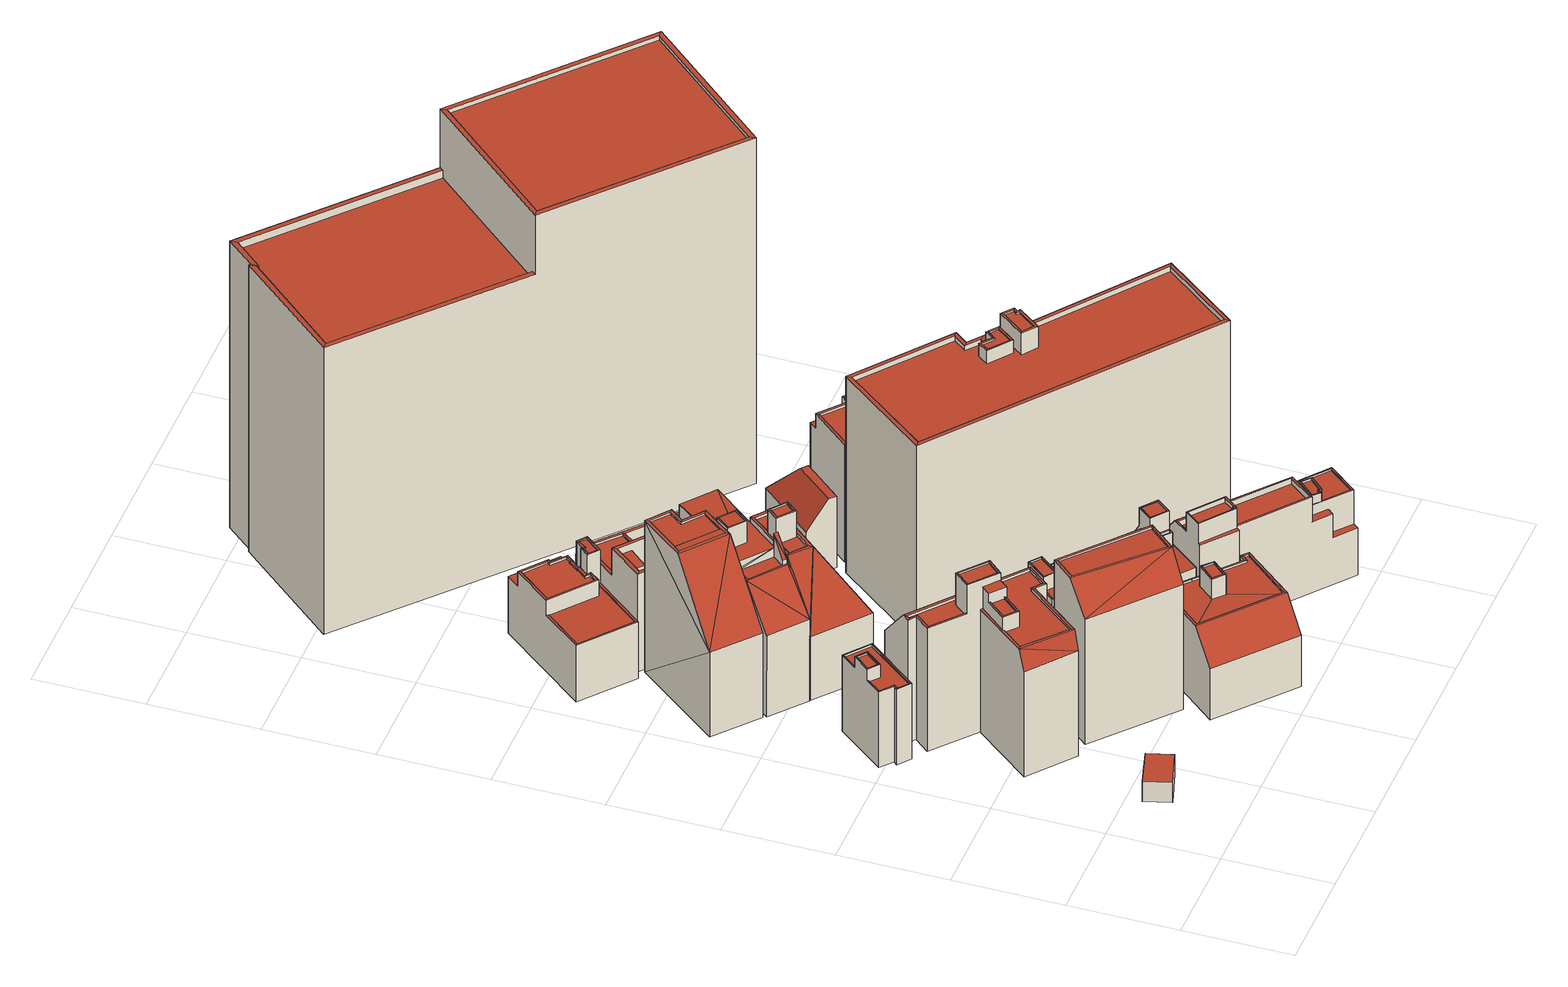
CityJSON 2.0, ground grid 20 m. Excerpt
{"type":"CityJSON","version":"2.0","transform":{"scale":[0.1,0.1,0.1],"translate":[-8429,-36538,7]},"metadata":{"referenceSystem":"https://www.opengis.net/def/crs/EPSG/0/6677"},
"CityObjects":{
"building1":{"type":"Building","attributes":{"class":9999,"usage":461,"measuredHeight":3.1,"storeysAboveGround":9999,"storeysBelowGround":9999,"prefecture":13,"city":13103,"footprintArea":-9999,"fireproofType":1011,"coverageRatio":80,"floorAreaRatio":400,"surveyYear":1,"urbanPlanType":21,"areaClassificationType":22,"landUseType":211,"districts":"10","detailedUsage":"0","meshCode":"53394509"},"geometry":[{"type":"Solid","lod":"2","boundaries":[[[[0,1,2,3]],[[4,5,6,7]],[[2,1,4,7]],[[0,3,6,5]],[[3,2,7,6]],[[1,0,5,4]]]],"semantics":{"surfaces":[{"type":"GroundSurface"},{"type":"RoofSurface"},{"type":"WallSurface"}],"values":[[0,1,2,2,2,2]]}}]},
"building2":{"type":"Building","attributes":{"class":3002,"usage":413,"measuredHeight":15.3,"storeysAboveGround":5,"storeysBelowGround":0,"prefecture":13,"city":13103,"footprintArea":64.04,"fireproofType":1001,"coverageRatio":80,"floorAreaRatio":600,"surveyYear":2021,"urbanPlanType":21,"areaClassificationType":22,"landUseType":211,"districts":"10","detailedUsage":"1230","floodRisk_description":10,"floodRisk_rank":1,"floodRisk_depth":0.05,"floodRisk_adminType":2,"floodRisk_scale":2,"meshCode":"53394509"},"geometry":[{"type":"Solid","lod":"2","boundaries":[[[[8,9,10,11,12,13]],[[14,15,16,17]],[[18,19,20,21]],[[17,16,22,23]],[[24,25,26,27]],[[28,29,30,31]],[[23,22,32,33]],[[34,27,26,35]],[[36,37,25,24]],[[34,35,20,19]],[[38,39,40,41,42,43,44,45,46,47]],[[48,49,50,51]],[[33,32,15,14]],[[31,30,37,36]],[[18,23,33,28,31,13,12,19]],[[9,8,36,24]],[[33,14,47,46,29,28]],[[22,49,48,32]],[[37,44,43,25]],[[26,42,41,35]],[[15,51,50,16]],[[16,50,49,22]],[[32,48,51,15]],[[20,40,39,21]],[[38,17,23,18,21,39]],[[35,41,40,20]],[[29,46,45,30]],[[30,45,44,37]],[[12,11,34,19]],[[25,43,42,26]],[[11,10,27,34]],[[8,13,31,36]],[[10,9,24,27]],[[38,47,14,17]]]],"semantics":{"surfaces":[{"type":"GroundSurface"},{"type":"RoofSurface"},{"type":"WallSurface"}],"values":[[0,1,1,1,1,1,1,1,1,1,1,1,1,1,2,2,2,2,2,2,2,2,2,2,2,2,2,2,2,2,2,2,2,2]]}}]},
"building3":{"type":"Building","attributes":{"class":3002,"usage":401,"measuredHeight":25.2,"storeysAboveGround":7,"storeysBelowGround":0,"prefecture":13,"city":13103,"footprintArea":414.95,"fireproofType":1001,"coverageRatio":80,"floorAreaRatio":600,"surveyYear":2021,"urbanPlanType":21,"areaClassificationType":22,"landUseType":212,"districts":"10","detailedUsage":"1210","floodRisk_description":10,"floodRisk_rank":1,"floodRisk_depth":0.05,"floodRisk_adminType":2,"floodRisk_scale":2,"meshCode":"53394509"},"geometry":[{"type":"Solid","lod":"2","boundaries":[[[[52,53,54,55,56,57,58,59,60,61]],[[62,63,64,65,66,67]],[[68,69,70]],[[71,72,73,74]],[[75,76,65]],[[77,78,79,80]],[[81,82,83,84]],[[85,86,87,88]],[[89,90,91,92]],[[93,94,90,89]],[[80,79,95,96]],[[97,98,87,86]],[[92,91,99,100]],[[101,102,103,68]],[[81,84,104,105]],[[105,104,66,65]],[[106,107,108,109]],[[110,96,95,111]],[[101,112,113,102]],[[114,115,116,117,118,119,120,121,122,123,124,125,126,127,128,129,130,131]],[[68,103,83,82]],[[76,105,65]],[[85,88,113,112]],[[100,99,94,93]],[[132,133,134,135]],[[68,70,101]],[[102,130,129,103]],[[98,116,115,87]],[[87,115,114,88]],[[103,129,128,83]],[[78,109,108,79]],[[70,59,58,112,101]],[[121,120,74,73]],[[88,114,131,113]],[[94,135,134,90]],[[58,57,85,112]],[[118,117,100,93]],[[98,97,92,100,117,116]],[[91,133,132,99]],[[64,55,54,75,65]],[[90,134,133,91]],[[83,128,127,84]],[[111,106,109,78,77,122,121,73,72,110]],[[53,52,81,105,76]],[[52,61,82,81]],[[95,107,106,111]],[[63,62,96,110,72,71]],[[57,56,86,85]],[[113,131,130,102]],[[123,122,77,80]],[[119,118,93,89]],[[60,59,70,69]],[[99,132,135,94]],[[84,127,126,104]],[[123,80,96,62,67,124]],[[104,126,125,66]],[[74,120,119,89,92,97,86,56,55,64,63,71]],[[79,108,107,95]],[[61,60,69,68,82]],[[54,53,76,75]],[[66,125,124,67]]]],"semantics":{"surfaces":[{"type":"GroundSurface"},{"type":"RoofSurface"},{"type":"WallSurface"}],"values":[[0,1,1,1,1,1,1,1,1,1,1,1,1,1,1,1,1,1,1,1,1,1,1,1,1,1,2,2,2,2,2,2,2,2,2,2,2,2,2,2,2,2,2,2,2,2,2,2,2,2,2,2,2,2,2,2,2,2,2,2,2]]}}]},
"building4":{"type":"Building","attributes":{"class":3002,"usage":412,"measuredHeight":30.4,"storeysAboveGround":5,"storeysBelowGround":0,"prefecture":13,"city":13103,"footprintArea":192.35,"fireproofType":1001,"coverageRatio":80,"floorAreaRatio":600,"surveyYear":2021,"urbanPlanType":21,"areaClassificationType":22,"landUseType":211,"districts":"10","detailedUsage":"1320","floodRisk_description":10,"floodRisk_rank":2,"floodRisk_depth":0.66,"floodRisk_adminType":2,"floodRisk_scale":2,"meshCode":"53394509"},"geometry":[{"type":"Solid","lod":"2","boundaries":[[[[136,137,138,139]],[[140,141,142]],[[142,143,140]],[[144,145,146,147]],[[143,148,145,144]],[[149,150,151,152]],[[142,153,148,143]],[[147,146,153,142]],[[136,139,144,147]],[[146,149,152,153]],[[148,151,150,145]],[[153,152,151,148]],[[147,142,141,137,136]],[[138,137,141,140]],[[145,150,149,146]],[[143,144,139,138,140]]]],"semantics":{"surfaces":[{"type":"GroundSurface"},{"type":"RoofSurface"},{"type":"WallSurface"}],"values":[[0,1,1,1,1,1,1,1,2,2,2,2,2,2,2,2]]}}]},
"building5":{"type":"Building","attributes":{"class":3002,"usage":412,"measuredHeight":26.6,"storeysAboveGround":11,"storeysBelowGround":0,"prefecture":13,"city":13103,"footprintArea":179.54,"fireproofType":1001,"coverageRatio":80,"floorAreaRatio":600,"surveyYear":2021,"urbanPlanType":21,"areaClassificationType":22,"landUseType":211,"districts":"10","detailedUsage":"1320","floodRisk_description":10,"floodRisk_rank":1,"floodRisk_depth":0.16,"floodRisk_adminType":2,"floodRisk_scale":2,"meshCode":"53394509"},"geometry":[{"type":"Solid","lod":"2","boundaries":[[[[154,155,156,157,158,159]],[[160,161,162,163]],[[162,161,164,165]],[[166,167,160]],[[166,160,163]],[[168,169,170,171]],[[172,163,162,165,173]],[[174,175,176,177,178,179]],[[172,173,170,169]],[[168,171,180,181]],[[160,181,180,164,161]],[[164,174,179,165]],[[173,178,177,170]],[[157,156,172,169]],[[171,176,175,180]],[[166,156,155]],[[155,154,167,166]],[[159,158,168,181]],[[165,179,178,173]],[[166,163,172]],[[181,160,167,154,159]],[[158,157,169,168]],[[180,175,174,164]],[[170,177,176,171]],[[166,172,156]]]],"semantics":{"surfaces":[{"type":"GroundSurface"},{"type":"RoofSurface"},{"type":"WallSurface"}],"values":[[0,1,1,1,1,1,1,1,1,1,1,2,2,2,2,2,2,2,2,2,2,2,2,2,2]]}}]},
"building6":{"type":"Building","attributes":{"class":3002,"usage":413,"measuredHeight":21.6,"storeysAboveGround":8,"storeysBelowGround":0,"prefecture":13,"city":13103,"footprintArea":117.66,"fireproofType":1001,"coverageRatio":80,"floorAreaRatio":600,"surveyYear":2021,"urbanPlanType":21,"areaClassificationType":22,"landUseType":211,"districts":"10","detailedUsage":"1230","floodRisk_description":10,"floodRisk_rank":1,"floodRisk_depth":0.21,"floodRisk_adminType":2,"floodRisk_scale":2,"meshCode":"53394509"},"geometry":[{"type":"Solid","lod":"2","boundaries":[[[[182,183,184,185]],[[186,187,188,189]],[[190,191,192,193]],[[194,195,196,197]],[[198,199,191,190]],[[200,201,202,203]],[[204,205,206,207]],[[208,193,209,210]],[[194,208,210,211]],[[194,211,212,195]],[[213,214,215,216,217,218,219,220,221]],[[193,192,222,209]],[[195,212,223,199,198]],[[224,193,208]],[[208,197,224]],[[225,226,227,228]],[[207,206,226,225]],[[228,227,205,204]],[[197,208,194]],[[191,213,221,192]],[[226,202,201,227]],[[220,225,228,192,221]],[[206,203,202,226]],[[228,204,222,192]],[[223,215,214,199]],[[184,183,198,190]],[[189,216,215,186]],[[227,201,200,205]],[[225,220,219,209,207]],[[212,211,217,188,187]],[[199,214,213,191]],[[212,187,186,215,223]],[[205,200,203,206]],[[182,185,224,197,196]],[[198,183,182,196,195]],[[217,216,189,188]],[[204,207,209,222]],[[190,193,224,185,184]],[[210,218,217,211]],[[209,219,218,210]]]],"semantics":{"surfaces":[{"type":"GroundSurface"},{"type":"RoofSurface"},{"type":"WallSurface"}],"values":[[0,1,1,1,1,1,1,1,1,1,1,1,1,1,1,1,1,1,2,2,2,2,2,2,2,2,2,2,2,2,2,2,2,2,2,2,2,2,2,2]]}}]},
"building7":{"type":"Building","attributes":{"class":3002,"usage":401,"measuredHeight":16,"storeysAboveGround":5,"storeysBelowGround":0,"prefecture":13,"city":13103,"footprintArea":273.3,"fireproofType":1001,"coverageRatio":80,"floorAreaRatio":600,"surveyYear":2021,"urbanPlanType":21,"areaClassificationType":22,"landUseType":212,"districts":"10","detailedUsage":"1210","floodRisk_description":10,"floodRisk_rank":1,"floodRisk_depth":0.04,"floodRisk_adminType":2,"floodRisk_scale":2,"meshCode":"53394509"},"geometry":[{"type":"Solid","lod":"2","boundaries":[[[[229,230,231,232,233,234,235,236,237,238]],[[239,240,241,242]],[[243,244,245,246]],[[247,248,249,250,251,252,253,254,255,256,257,258,259,260]],[[261,262,263,264]],[[265,242,241,266]],[[267,268,269,270]],[[271,272,268,267]],[[270,269,273,274]],[[275,276,240,239]],[[250,255,254,251]],[[275,277,278,276]],[[279,280,261,281]],[[265,266,244,243]],[[264,263,278,277]],[[274,273,272,271]],[[280,282,262,261]],[[246,245,282,280]],[[283,284,285,286]],[[261,264,230,229,281]],[[232,231,277,275]],[[262,250,249,263]],[[267,270,252,251]],[[276,247,260,240]],[[272,285,284,268]],[[253,252,270,274]],[[273,286,285,272]],[[229,238,279,281]],[[236,235,265,243]],[[282,255,250,262]],[[240,260,259,241]],[[263,249,248,278]],[[244,257,256,245]],[[254,253,274,271]],[[245,256,255,282]],[[266,258,257,244]],[[233,232,275,239]],[[278,248,247,276]],[[269,283,286,273]],[[235,234,242,265]],[[234,233,239,242]],[[241,259,258,266]],[[238,237,246,280,279]],[[271,267,251,254]],[[231,230,264,277]],[[237,236,243,246]],[[268,284,283,269]]]],"semantics":{"surfaces":[{"type":"GroundSurface"},{"type":"RoofSurface"},{"type":"WallSurface"}],"values":[[0,1,1,1,1,1,1,1,1,1,1,1,1,1,1,1,1,1,1,2,2,2,2,2,2,2,2,2,2,2,2,2,2,2,2,2,2,2,2,2,2,2,2,2,2,2,2]]}}]},
"building8":{"type":"Building","attributes":{"class":3002,"usage":401,"measuredHeight":21.9,"storeysAboveGround":8,"storeysBelowGround":0,"prefecture":13,"city":13103,"footprintArea":246.39,"fireproofType":1001,"coverageRatio":80,"floorAreaRatio":600,"surveyYear":2021,"urbanPlanType":21,"areaClassificationType":22,"landUseType":212,"districts":"10","detailedUsage":"1210","floodRisk_description":10,"floodRisk_rank":1,"floodRisk_depth":0.06,"floodRisk_adminType":2,"floodRisk_scale":2,"meshCode":"53394509"},"geometry":[{"type":"Solid","lod":"2","boundaries":[[[[287,288,289,290,291,292,293,294,295,296,297,298,299,300]],[[301,302,303,304,305,306,307,308,309,310,311,312]],[[313,314,315,316]],[[317,318,319,320]],[[321,322,323]],[[322,324,325,326]],[[327,328,329,330,331,332]],[[333,334,335,336]],[[337,338,339,340]],[[321,341,322]],[[342,343,344,345,346,347,348,349]],[[322,350,351,323]],[[335,334,352,353]],[[303,302,311,310]],[[353,354,336,335]],[[332,355,337,340,327]],[[350,322,326,356]],[[352,357,354,353]],[[356,358,359,360,361,362,363,364,365,350]],[[366,367,368,369]],[[325,324,363,362]],[[340,370,371]],[[315,314,372,373]],[[322,341,374]],[[375,376,377]],[[374,324,322]],[[327,340,371]],[[378,373,372,379]],[[380,381,382,383,384]],[[351,327,371]],[[377,385,375]],[[351,328,327]],[[357,352,334,333]],[[379,313,316,378]],[[354,357,312,311]],[[375,332,331,306,376]],[[310,299,298,303]],[[324,374,293]],[[324,288,363]],[[342,378,316,359,358,343]],[[309,300,299,310]],[[356,326,345,344]],[[302,336,354,311]],[[326,325,346,345]],[[307,365,364,308]],[[347,362,361,348]],[[301,333,336,302]],[[364,287,300,309,308]],[[293,292,384]],[[287,364,363,288]],[[324,384,383]],[[325,362,347,346]],[[355,385,377,305,367,366]],[[316,315,360,359]],[[324,382,288]],[[305,377,376,306]],[[341,294,293,374]],[[380,291,290,381]],[[305,338,368]],[[320,319,372,314]],[[330,329,350,365]],[[297,370,340,339,304,303,298]],[[370,297,296,323,371]],[[321,295,294,341]],[[323,351,371]],[[305,304,338]],[[319,318,379,372]],[[324,383,382]],[[318,317,313,379]],[[323,296,295,321]],[[355,332,375,385]],[[361,360,315,373,349,348]],[[384,292,291,380]],[[331,330,365,307,306]],[[317,320,314,313]],[[373,378,342,349]],[[381,290,289,382]],[[328,351,350,329]],[[324,293,384]],[[304,339,338]],[[367,305,368]],[[382,289,288]],[[356,344,343,358]],[[312,357,333,301]],[[369,368,338,337]],[[355,366,369,337]]]],"semantics":{"surfaces":[{"type":"GroundSurface"},{"type":"RoofSurface"},{"type":"WallSurface"}],"values":[[0,1,1,1,1,1,1,1,1,1,1,1,1,1,1,1,1,1,1,1,1,1,1,1,1,1,1,1,1,1,1,1,1,1,2,2,2,2,2,2,2,2,2,2,2,2,2,2,2,2,2,2,2,2,2,2,2,2,2,2,2,2,2,2,2,2,2,2,2,2,2,2,2,2,2,2,2,2,2,2,2,2,2,2,2,2]]}}]},
"building9":{"type":"Building","attributes":{"class":3002,"usage":402,"measuredHeight":11.6,"storeysAboveGround":4,"storeysBelowGround":0,"prefecture":13,"city":13103,"footprintArea":256.04,"fireproofType":1001,"coverageRatio":80,"floorAreaRatio":600,"surveyYear":2021,"urbanPlanType":21,"areaClassificationType":22,"landUseType":212,"districts":"10","detailedUsage":"1242","floodRisk_description":10,"floodRisk_rank":1,"floodRisk_depth":0.1,"floodRisk_adminType":2,"floodRisk_scale":2,"meshCode":"53394509"},"geometry":[{"type":"Solid","lod":"2","boundaries":[[[[386,387,388,389,390,391,392,393,394,395,396,397,398]],[[399,400,401,402,403]],[[404,405,406,407]],[[408,409,410,411]],[[412,413,414,415,416,417]],[[418,419,409,408]],[[420,421,419,418]],[[411,410,422,423]],[[424,425,426,427,428,429]],[[430,431,432,433]],[[430,434,435,431]],[[436,437,438,439,440,441,442,443,444,445,446,447,448,449,450]],[[451,452,453,454,455]],[[423,422,456,457]],[[458,459,460,461]],[[433,432,459,458]],[[462,463,464,465]],[[407,406,464,463]],[[404,466,467,405]],[[468,469,467,466]],[[420,457,456,421]],[[470,471,472,473,474,475,476,477,478,479,480,481]],[[453,452,482,483]],[[462,465,484,485]],[[485,484,435,434]],[[482,486,487,483]],[[461,460,469,468]],[[423,457,449,448]],[[441,440,430,433]],[[439,438,485,434]],[[431,470,481,432]],[[421,414,413,419]],[[482,444,443,486]],[[407,392,391,404]],[[450,449,457,420]],[[425,468,466,426]],[[455,454,411,423,448,447]],[[398,397,453,483]],[[440,439,434,430]],[[396,408,411,454,453,397]],[[408,396,395,418]],[[442,458,461,487,486,443]],[[388,387,429,428]],[[459,480,479,460]],[[419,413,412,409]],[[410,417,416,422]],[[390,389,427,426]],[[406,475,474,464]],[[442,441,433,458]],[[465,473,472,484]],[[402,463,462,403]],[[425,424,386,398,483,487,461,468]],[[462,485,438,437,399,403]],[[422,416,415,456]],[[460,479,478,469]],[[452,445,444,482]],[[418,395,394,401,400,436,450,420]],[[467,477,476,405]],[[387,386,424,429]],[[435,471,470,431]],[[394,393,402,401]],[[407,463,402,393,392]],[[399,437,436,400]],[[451,446,445,452]],[[464,474,473,465]],[[484,472,471,435]],[[409,412,417,410]],[[404,391,390,426,466]],[[405,476,475,406]],[[456,415,414,421]],[[455,447,446,451]],[[432,481,480,459]],[[469,478,477,467]],[[389,388,428,427]]]],"semantics":{"surfaces":[{"type":"GroundSurface"},{"type":"RoofSurface"},{"type":"WallSurface"}],"values":[[0,1,1,1,1,1,1,1,1,1,1,1,1,1,1,1,1,1,1,1,1,1,1,1,1,1,1,2,2,2,2,2,2,2,2,2,2,2,2,2,2,2,2,2,2,2,2,2,2,2,2,2,2,2,2,2,2,2,2,2,2,2,2,2,2,2,2,2,2,2,2,2,2,2]]}}]},
"building10":{"type":"Building","attributes":{"class":9999,"usage":461,"measuredHeight":15.3,"storeysAboveGround":9999,"storeysBelowGround":9999,"prefecture":13,"city":13103,"footprintArea":-9999,"fireproofType":1011,"coverageRatio":80,"floorAreaRatio":600,"surveyYear":1,"urbanPlanType":21,"areaClassificationType":22,"landUseType":211,"districts":"10","detailedUsage":"0","floodRisk_description":10,"floodRisk_rank":1,"floodRisk_depth":0.01,"floodRisk_adminType":2,"floodRisk_scale":2,"meshCode":"53394509"},"geometry":[{"type":"Solid","lod":"2","boundaries":[[[[488,489,490,491]],[[492,493,494,495]],[[496,497,493,492]],[[498,499,497,496]],[[500,501,502,503]],[[495,494,499,498]],[[489,488,495,498]],[[499,500,503,497]],[[497,503,502,493]],[[493,502,501,494]],[[490,489,498,496]],[[491,490,496,492]],[[488,491,492,495]],[[494,501,500,499]]]],"semantics":{"surfaces":[{"type":"GroundSurface"},{"type":"RoofSurface"},{"type":"WallSurface"}],"values":[[0,1,1,1,1,1,2,2,2,2,2,2,2,2]]}}]},
"building11":{"type":"Building","attributes":{"class":3002,"usage":401,"measuredHeight":23.1,"storeysAboveGround":5,"storeysBelowGround":0,"prefecture":13,"city":13103,"footprintArea":99.55,"fireproofType":1001,"coverageRatio":80,"floorAreaRatio":600,"surveyYear":2021,"urbanPlanType":21,"areaClassificationType":22,"landUseType":212,"districts":"10","detailedUsage":"1210","floodRisk_description":10,"floodRisk_rank":1,"floodRisk_depth":0.03,"floodRisk_adminType":2,"floodRisk_scale":2,"meshCode":"53394509"},"geometry":[{"type":"Solid","lod":"2","boundaries":[[[[504,505,506,507,508,509]],[[510,511,512,513]],[[514,515,516,517]],[[518,517,516,519]],[[520,521,522,523]],[[524,525,526,527]],[[523,522,528,529]],[[527,526,530,531]],[[532,533,521,520]],[[534,531,530,535]],[[536,537,538,539]],[[540,541,542,543,544,545,546,547]],[[518,519,548,549]],[[534,535,515,514]],[[550,527,531,511]],[[529,528,533,532]],[[549,548,525,524]],[[515,545,544,516]],[[516,544,543,519]],[[530,547,546,535]],[[533,537,536,521]],[[512,511,531,534,532,520]],[[509,508,549,524]],[[529,532,534,514]],[[520,523,513,512]],[[505,504,550,511,510]],[[548,542,541,525]],[[528,538,537,533]],[[524,527,550,504,509]],[[521,536,539,522]],[[522,539,538,528]],[[525,541,540,526]],[[508,507,518,549]],[[506,505,510,513,523,529,514,517]],[[535,546,545,515]],[[526,540,547,530]],[[507,506,517,518]],[[519,543,542,548]]]],"semantics":{"surfaces":[{"type":"GroundSurface"},{"type":"RoofSurface"},{"type":"WallSurface"}],"values":[[0,1,1,1,1,1,1,1,1,1,1,1,1,1,1,1,1,2,2,2,2,2,2,2,2,2,2,2,2,2,2,2,2,2,2,2,2,2]]}}]},
"building12":{"type":"Building","attributes":{"class":3002,"usage":401,"measuredHeight":14.6,"storeysAboveGround":5,"storeysBelowGround":0,"prefecture":13,"city":13103,"footprintArea":34.2,"fireproofType":1001,"coverageRatio":80,"floorAreaRatio":600,"surveyYear":2021,"urbanPlanType":21,"areaClassificationType":22,"landUseType":212,"districts":"10","detailedUsage":"1210","floodRisk_description":10,"floodRisk_rank":1,"floodRisk_depth":0.04,"floodRisk_adminType":2,"floodRisk_scale":2,"meshCode":"53394509"},"geometry":[{"type":"Solid","lod":"2","boundaries":[[[[551,552,553,554]],[[555,556,557,558]],[[551,554,558,557]],[[552,551,557,556]],[[553,552,556,555]],[[554,553,555,558]]]],"semantics":{"surfaces":[{"type":"GroundSurface"},{"type":"RoofSurface"},{"type":"WallSurface"}],"values":[[0,1,2,2,2,2]]}}]},
"building13":{"type":"Building","attributes":{"class":3001,"usage":413,"measuredHeight":3.5,"storeysAboveGround":2,"storeysBelowGround":0,"prefecture":13,"city":13103,"footprintArea":93.01,"fireproofType":1003,"coverageRatio":80,"floorAreaRatio":600,"surveyYear":2021,"urbanPlanType":21,"areaClassificationType":22,"landUseType":211,"districts":"10","detailedUsage":"1230","floodRisk_description":10,"floodRisk_rank":1,"floodRisk_depth":0.05,"floodRisk_adminType":2,"floodRisk_scale":2,"meshCode":"53394509"},"geometry":[{"type":"Solid","lod":"2","boundaries":[[[[559,560,561,562]],[[563,564,565,566]],[[565,560,559,566]],[[566,559,562,563]],[[563,562,561,564]],[[564,561,560,565]]]],"semantics":{"surfaces":[{"type":"GroundSurface"},{"type":"RoofSurface"},{"type":"WallSurface"}],"values":[[0,1,2,2,2,2]]}}]},
"building14":{"type":"Building","attributes":{"class":3002,"usage":401,"measuredHeight":12.6,"storeysAboveGround":3,"storeysBelowGround":0,"prefecture":13,"city":13103,"footprintArea":319.7,"fireproofType":1001,"coverageRatio":80,"floorAreaRatio":600,"surveyYear":2021,"urbanPlanType":21,"areaClassificationType":22,"landUseType":212,"districts":"10","detailedUsage":"1210","floodRisk_description":10,"floodRisk_rank":1,"floodRisk_depth":0.01,"floodRisk_adminType":2,"floodRisk_scale":2,"meshCode":"53394509"},"geometry":[{"type":"Solid","lod":"2","boundaries":[[[[567,568,569,570,571,572]],[[573,574,575,576]],[[577,578,579,580]],[[581,582,583,584]],[[585,586,587,588]],[[589,590,591,592,593]],[[594,595,596,597]],[[595,587,586,598,596]],[[599,600,601,602]],[[603,604,605,606]],[[607,608,609,610]],[[603,611,612,604]],[[611,613,614,612]],[[580,615,616,617,618,577]],[[581,607,610,582]],[[588,594,597,585]],[[619,620,621,622]],[[623,624,625,626]],[[600,616,615,601]],[[627,628,629,630,631,632,633,634,635]],[[636,637,638,639]],[[640,641,642,643]],[[618,619,622,577]],[[591,618,617,613,592]],[[582,610,623,626]],[[630,574,573,631]],[[639,638,577,622]],[[594,602,579]],[[572,594,588,567]],[[569,568,607,581]],[[583,582,626,625]],[[568,567,588,587,620,619,605,604,608,607]],[[583,625,624,609,608,604,612,584]],[[617,616,614,613]],[[599,571,570,600]],[[630,629,575,574]],[[643,642,615,580]],[[596,598,627,635]],[[594,572,571]],[[589,593,611,603]],[[590,589,603,606]],[[597,596,635,634]],[[587,595,579,578,637,636,621,620]],[[584,612,614,616,600,570,569,581]],[[628,576,575,629]],[[585,597,634,633]],[[641,640,602,601]],[[594,571,599]],[[636,639,622,621]],[[594,579,595]],[[576,628,627,598,586,632,631,573]],[[643,580,579,602,640]],[[624,623,610,609]],[[577,638,637,578]],[[601,615,642,641]],[[613,611,593,592]],[[591,590,606,605,619,618]],[[586,585,633,632]],[[594,599,602]]]],"semantics":{"surfaces":[{"type":"GroundSurface"},{"type":"RoofSurface"},{"type":"WallSurface"}],"values":[[0,1,1,1,1,1,1,1,1,1,1,1,1,1,1,1,1,1,1,1,1,1,1,2,2,2,2,2,2,2,2,2,2,2,2,2,2,2,2,2,2,2,2,2,2,2,2,2,2,2,2,2,2,2,2,2,2,2,2]]}}]},
"building15":{"type":"Building","attributes":{"class":3001,"usage":413,"measuredHeight":6.3,"storeysAboveGround":2,"storeysBelowGround":0,"prefecture":13,"city":13103,"footprintArea":93.01,"fireproofType":1003,"coverageRatio":80,"floorAreaRatio":600,"surveyYear":2021,"urbanPlanType":21,"areaClassificationType":22,"landUseType":211,"districts":"10","detailedUsage":"1230","floodRisk_description":10,"floodRisk_rank":1,"floodRisk_depth":0.05,"floodRisk_adminType":2,"floodRisk_scale":2,"meshCode":"53394509"},"geometry":[{"type":"Solid","lod":"2","boundaries":[[[[644,645,646,647,648,649]],[[650,651,652,653]],[[654,655,656,657]],[[658,652,651,659]],[[654,657,658,659]],[[657,660,661]],[[657,656,660]],[[651,650,659]],[[652,658,653]],[[645,644,653,658,661]],[[653,644,649,650]],[[654,659,655]],[[655,648,647,656]],[[657,661,658]],[[660,646,645,661]],[[660,656,647,646]],[[649,648,655,659,650]]]],"semantics":{"surfaces":[{"type":"GroundSurface"},{"type":"RoofSurface"},{"type":"WallSurface"}],"values":[[0,1,1,1,1,1,1,2,2,2,2,2,2,2,2,2,2]]}}]},
"building16":{"type":"Building","attributes":{"class":3002,"usage":401,"measuredHeight":18.1,"storeysAboveGround":5,"storeysBelowGround":0,"prefecture":13,"city":13103,"footprintArea":213.38,"fireproofType":1001,"coverageRatio":80,"floorAreaRatio":600,"surveyYear":2021,"urbanPlanType":21,"areaClassificationType":22,"landUseType":212,"districts":"10","detailedUsage":"1210","floodRisk_description":10,"floodRisk_rank":1,"floodRisk_depth":0.01,"floodRisk_adminType":2,"floodRisk_scale":2,"meshCode":"53394509"},"geometry":[{"type":"Solid","lod":"2","boundaries":[[[[662,663,664,665,666,667]],[[668,669,670,671]],[[672,673,674,675,676,677]],[[678,679,680,681]],[[682,683,684]],[[685,686,687,688,689,690]],[[691,692,693,694,695,696]],[[697,698,699,700]],[[701,702,679,678]],[[703,704,705,706]],[[707,708,704,703]],[[707,671,670,708]],[[684,709,682]],[[683,710,711,712]],[[713,714,715,716]],[[717,718,719,720]],[[721,722,723,724,725]],[[681,680,726,727]],[[728,712,711,729]],[[730,731,732,733]],[[701,700,699,702]],[[734,735,736,737]],[[706,705,738,739]],[[733,732,740,741]],[[742,743,744,682]],[[745,721,725,746,747,748,749]],[[727,726,698,697]],[[739,738,669,668]],[[750,731,730,751,741,740,752,753,754]],[[682,744,710,683]],[[680,676,675,726]],[[754,723,722,750]],[[739,668,694,693,743,742]],[[693,692,744,743]],[[738,688,687,669]],[[710,744,692,691]],[[726,675,674,698]],[[727,724,723,754,681]],[[708,685,690,704]],[[725,724,727,697]],[[664,663,735,734]],[[678,753,752,748,747,701]],[[750,722,721,731]],[[712,714,713,751,730,684,683]],[[753,678,681,754]],[[662,707,703,736,735,663]],[[746,725,697,700]],[[717,716,715,718]],[[740,749,748,752]],[[731,721,745,732]],[[698,674,673,699]],[[669,687,686,670]],[[696,695,729,711]],[[670,686,685,708]],[[705,689,688,738]],[[728,671,707,662,667,719,718,715,714,712]],[[704,690,689,705]],[[671,728,729,695,694,668]],[[732,745,749,740]],[[709,665,664,734,737,706,739,742,682]],[[736,703,706,737]],[[699,673,672,702]],[[702,672,677,679]],[[716,717,720,741,751,713]],[[700,701,747,746]],[[679,677,676,680]],[[665,709,684,730,733,666]],[[666,733,741,720,719,667]],[[711,710,691,696]]]],"semantics":{"surfaces":[{"type":"GroundSurface"},{"type":"RoofSurface"},{"type":"WallSurface"}],"values":[[0,1,1,1,1,1,1,1,1,1,1,1,1,1,1,1,1,1,1,1,1,1,1,1,1,1,1,1,1,1,2,2,2,2,2,2,2,2,2,2,2,2,2,2,2,2,2,2,2,2,2,2,2,2,2,2,2,2,2,2,2,2,2,2,2,2,2,2,2]]}}]},
"building17":{"type":"Building","attributes":{"class":3001,"usage":402,"measuredHeight":7,"storeysAboveGround":2,"storeysBelowGround":0,"prefecture":13,"city":13103,"footprintArea":72.79,"fireproofType":1003,"coverageRatio":80,"floorAreaRatio":600,"surveyYear":2021,"urbanPlanType":21,"areaClassificationType":22,"landUseType":212,"districts":"10","detailedUsage":"1242","floodRisk_description":10,"floodRisk_rank":1,"floodRisk_depth":0.04,"floodRisk_adminType":2,"floodRisk_scale":2,"meshCode":"53394509"},"geometry":[{"type":"Solid","lod":"2","boundaries":[[[[755,756,757,758,759,760,761,762]],[[763,764,765]],[[763,766,764]],[[765,767,768,763]],[[766,769,770]],[[770,771,766]],[[763,769,766]],[[772,773,774]],[[772,771,770]],[[766,771,764]],[[774,775,764,771]],[[774,771,772]],[[764,775,765]],[[763,761,760,769]],[[767,755,762,768]],[[773,758,757,774]],[[756,755,767,765,775]],[[772,770,773]],[[770,759,758,773]],[[768,762,761,763]],[[769,760,759,770]],[[774,757,756,775]]]],"semantics":{"surfaces":[{"type":"GroundSurface"},{"type":"RoofSurface"},{"type":"WallSurface"}],"values":[[0,1,1,1,1,1,1,1,1,1,1,1,1,2,2,2,2,2,2,2,2,2]]}}]},
"building18":{"type":"Building","attributes":{"class":3002,"usage":401,"measuredHeight":11.3,"storeysAboveGround":5,"storeysBelowGround":0,"prefecture":13,"city":13103,"footprintArea":77.59,"fireproofType":1001,"coverageRatio":80,"floorAreaRatio":600,"surveyYear":2021,"urbanPlanType":21,"areaClassificationType":22,"landUseType":212,"districts":"10","detailedUsage":"1210","floodRisk_description":10,"floodRisk_rank":1,"floodRisk_depth":0.05,"floodRisk_adminType":2,"floodRisk_scale":2,"meshCode":"53394509"},"geometry":[{"type":"Solid","lod":"2","boundaries":[[[[776,777,778,779]],[[780,781,782,783]],[[784,781,780,785]],[[786,785,780,783]],[[777,776,781,784]],[[784,785,786,778,777]],[[783,782,779,778,786]],[[776,779,782,781]]]],"semantics":{"surfaces":[{"type":"GroundSurface"},{"type":"RoofSurface"},{"type":"WallSurface"}],"values":[[0,1,1,1,2,2,2,2]]}}]},
"building19":{"type":"Building","attributes":{"class":3002,"usage":401,"measuredHeight":40.3,"storeysAboveGround":10,"storeysBelowGround":2,"prefecture":13,"city":13103,"footprintArea":1174.13,"fireproofType":1001,"coverageRatio":80,"floorAreaRatio":600,"surveyYear":2021,"urbanPlanType":21,"areaClassificationType":22,"landUseType":212,"districts":"10","detailedUsage":"1210","floodRisk_description":10,"floodRisk_rank":1,"floodRisk_depth":0.03,"floodRisk_adminType":2,"floodRisk_scale":2,"meshCode":"53394509"},"geometry":[{"type":"Solid","lod":"2","boundaries":[[[[787,788,789,790,791,792,793,794,795,796,797,798]],[[799,800,801,802]],[[803,804,805,806]],[[807,808,809,810,811,812]],[[813,814,815,816]],[[817,818,819,820]],[[821,822,823,824,825,826,827,828,829,830,831,832,833,834,835,836,837,838]],[[839,840,841,842]],[[843,844,845,846]],[[816,815,847,848]],[[800,799,840,839]],[[842,841,849,850]],[[803,851,852,804]],[[853,848,847,854]],[[806,805,814,813]],[[855,856,857,858]],[[859,860,861,862,863]],[[864,865,866,867,868,869]],[[870,871,872,873]],[[855,873,872,856]],[[820,819,871,870]],[[853,854,852,851]],[[843,846,860,859]],[[858,857,818,817]],[[850,849,845,844]],[[874,875,876,877,878,879,880]],[[789,788,850,844]],[[865,870,873,795,794,866]],[[852,880,879,804]],[[796,855,858,801,800,797]],[[860,833,832,861]],[[817,820,824,823]],[[856,807,812,857]],[[815,876,875,847]],[[787,798,839,842]],[[788,787,842,850]],[[871,809,808,872]],[[858,817,823,822,802,801]],[[790,789,844,843]],[[819,810,809,871]],[[806,813,827,826,869,868]],[[847,875,874,854]],[[813,816,828,827]],[[857,812,811,818]],[[816,848,829,828]],[[793,792,863,803,806,868,867]],[[840,838,837,841]],[[798,797,800,839]],[[791,790,843,859]],[[869,826,825,864]],[[792,791,859,863]],[[851,803,863,862]],[[841,837,836,849]],[[846,834,833,860]],[[854,874,880,852]],[[824,820,870,865,864,825]],[[830,829,848,853]],[[814,877,876,815]],[[802,822,821,799]],[[799,821,838,840]],[[818,811,810,819]],[[855,796,795,873]],[[805,878,877,814]],[[849,836,835,845]],[[861,832,831,862]],[[794,793,867,866]],[[845,835,834,846]],[[804,879,878,805]],[[872,808,807,856]],[[830,853,851,862,831]]]],"semantics":{"surfaces":[{"type":"GroundSurface"},{"type":"RoofSurface"},{"type":"WallSurface"}],"values":[[0,1,1,1,1,1,1,1,1,1,1,1,1,1,1,1,1,1,1,1,1,1,1,1,1,1,2,2,2,2,2,2,2,2,2,2,2,2,2,2,2,2,2,2,2,2,2,2,2,2,2,2,2,2,2,2,2,2,2,2,2,2,2,2,2,2,2,2,2,2]]}}]},
"building20":{"type":"Building","attributes":{"class":3002,"usage":412,"measuredHeight":24.3,"storeysAboveGround":7,"storeysBelowGround":0,"prefecture":13,"city":13103,"footprintArea":105.45,"fireproofType":1001,"coverageRatio":80,"floorAreaRatio":600,"surveyYear":2021,"urbanPlanType":21,"areaClassificationType":22,"landUseType":211,"districts":"10","detailedUsage":"1320","floodRisk_description":10,"floodRisk_rank":1,"floodRisk_depth":0.03,"floodRisk_adminType":2,"floodRisk_scale":2,"meshCode":"53394509"},"geometry":[{"type":"Solid","lod":"2","boundaries":[[[[881,882,883,884]],[[885,886,887,888]],[[889,890,891,892]],[[888,887,893,894]],[[894,893,890,889]],[[885,895,896,886]],[[892,891,896,895]],[[897,898,899,900,901,902]],[[903,904,905,906]],[[906,895,885,903]],[[903,885,888,904]],[[881,884,889,892]],[[887,898,897,893]],[[891,901,900,896]],[[893,897,902,890]],[[886,899,898,887]],[[890,902,901,891]],[[896,900,899,886]],[[904,888,894,883,882,905]],[[881,892,895,906,905,882]],[[884,883,894,889]]]],"semantics":{"surfaces":[{"type":"GroundSurface"},{"type":"RoofSurface"},{"type":"WallSurface"}],"values":[[0,1,1,1,1,1,1,1,1,2,2,2,2,2,2,2,2,2,2,2,2]]}}]},
"building21":{"type":"Building","attributes":{"class":3002,"usage":402,"measuredHeight":65.5,"storeysAboveGround":28,"storeysBelowGround":3,"prefecture":13,"city":13103,"footprintArea":2518.34,"fireproofType":1001,"coverageRatio":80,"floorAreaRatio":700,"surveyYear":2021,"urbanPlanType":21,"areaClassificationType":22,"landUseType":212,"districts":"10","detailedUsage":"1221","floodRisk_description":10,"floodRisk_rank":1,"floodRisk_depth":0.22,"floodRisk_adminType":2,"floodRisk_scale":2,"meshCode":"53394509"},"geometry":[{"type":"Solid","lod":"2","boundaries":[[[[907,908,909,910,911,912]],[[913,914,915,916]],[[917,918,919,920]],[[921,922,913,916]],[[920,919,923,924]],[[925,926,927,928]],[[929,930,931,932]],[[924,923,933,934]],[[934,933,918,917]],[[935,936,937,938,939,940]],[[921,941,942,922]],[[930,929,942,941]],[[923,926,925,933]],[[911,910,921,916]],[[907,912,917,920]],[[913,938,937,914]],[[910,909,941,921]],[[918,928,927,919]],[[924,934,915,914,937,936,932,931]],[[932,936,935,929]],[[922,939,938,913]],[[929,935,940,942]],[[919,927,926,923]],[[942,940,939,922]],[[917,912,911,916,915,934]],[[933,925,928,918]],[[909,908,930,941]],[[908,907,920,924,931,930]]]],"semantics":{"surfaces":[{"type":"GroundSurface"},{"type":"RoofSurface"},{"type":"WallSurface"}],"values":[[0,1,1,1,1,1,1,1,1,1,1,1,2,2,2,2,2,2,2,2,2,2,2,2,2,2,2,2]]}}]}
},
"vertices":[
[93,164,69],[106,117,69],[35,96,69],[21,144,69],[106,117,111],[93,164,111],[21,144,111],[35,96,111],
[130,652,26],[52,556,26],[30,574,26],[36,581,26],[14,600,26],[85,688,26],[80,643,208],[77,642,208],[55,615,208],[55,612,208],[36,628,185],[14,600,185],[16,600,185],[37,626,185],[39,628,208],[36,628,208],[52,556,185],[52,559,185],[33,574,185],[30,574,185],[61,658,185],[62,657,185],[85,686,185],[85,688,185],[61,655,208],[61,658,208],[36,581,185],[39,582,185],[130,652,185],[127,652,185],[55,612,181],[37,626,181],[16,600,181],[39,582,181],[33,574,181],[52,559,181],[127,652,181],[85,686,181],[62,657,181],[80,643,181],[61,655,205],[39,628,205],[55,615,205],[77,642,205],
[238,407,26],[150,300,26],[69,366,26],[157,473,26],[80,539,26],[103,566,26],[90,575,26],[138,633,26],[327,478,26],[256,392,26],[117,420,284],[160,470,284],[157,473,284],[80,379,284],[86,380,284],[119,419,284],[289,433,284],[327,478,212],[138,633,212],[160,470,330],[147,455,330],[173,433,330],[186,449,330],[69,366,247],[150,300,247],[171,435,311],[169,436,311],[141,404,311],[141,400,311],[238,407,284],[256,392,284],[256,398,284],[237,413,284],[103,566,284],[80,539,284],[86,539,284],[109,566,284],[186,448,345],[186,452,345],[141,490,345],[138,489,345],[211,476,345],[207,476,345],[121,421,311],[117,420,311],[138,489,284],[140,493,284],[162,514,345],[162,518,345],[101,588,284],[101,582,284],[284,432,284],[158,315,284],[158,309,284],[149,453,307],[121,421,307],[141,404,307],[169,436,307],[147,455,311],[149,453,311],[90,575,284],[96,576,284],[109,566,278],[86,539,278],[140,493,278],[162,518,278],[211,476,278],[186,448,278],[186,449,278],[173,433,278],[171,435,278],[141,400,278],[119,419,278],[86,380,278],[158,315,278],[237,413,278],[256,398,278],[284,432,278],[101,582,278],[96,576,278],[162,514,342],[141,490,342],[186,452,342],[207,476,342],
[377,251,38],[309,173,38],[169,295,38],[237,373,38],[169,295,301],[309,173,301],[333,201,354],[201,332,354],[237,373,354],[238,367,354],[371,250,354],[377,251,354],[207,332,354],[371,250,350],[238,367,350],[207,332,350],[333,207,350],[333,207,354],
[82,826,20],[4,891,20],[131,1048,20],[172,1016,20],[152,991,20],[188,962,20],[143,904,339],[143,912,339],[73,968,339],[65,967,339],[151,923,339],[82,979,339],[4,891,198],[82,826,198],[152,991,339],[172,1016,339],[164,1015,339],[145,990,339],[131,1048,339],[132,1041,339],[151,923,335],[181,961,335],[145,990,335],[164,1015,335],[132,1041,335],[82,979,335],[181,961,339],[188,962,339],
[408,413,26],[333,321,26],[257,383,26],[332,477,26],[355,353,233],[375,376,233],[349,397,233],[329,375,233],[257,383,253],[260,383,253],[278,405,253],[306,444,253],[352,398,253],[378,377,253],[408,413,197],[382,435,197],[333,321,253],[332,324,253],[308,440,275],[280,406,275],[298,391,275],[326,426,275],[307,442,278],[308,440,278],[326,426,278],[328,426,278],[358,405,253],[328,426,253],[354,405,253],[349,397,253],[375,376,253],[260,383,248],[332,324,248],[355,353,248],[329,375,248],[349,397,248],[354,405,248],[328,426,248],[299,389,248],[278,405,248],[307,442,253],[355,353,253],[332,477,197],[299,389,278],[298,391,278],[280,406,278],[278,405,278],
[295,121,40],[404,250,40],[415,241,40],[408,232,40],[440,205,40],[477,171,40],[515,139,40],[523,149,40],[536,138,40],[427,9,40],[440,205,206],[437,203,206],[474,169,206],[477,171,206],[523,149,206],[524,144,206],[531,137,206],[536,138,206],[404,233,202],[410,240,202],[405,245,202],[330,157,202],[404,157,202],[430,187,202],[450,169,202],[424,139,202],[456,50,202],[531,137,202],[524,144,202],[515,134,202],[474,169,202],[437,203,202],[325,157,206],[330,157,206],[405,245,206],[404,250,206],[515,139,206],[515,134,206],[404,157,244],[407,158,244],[430,183,244],[430,187,244],[424,139,244],[424,143,244],[447,168,244],[450,169,244],[408,232,206],[404,233,206],[415,241,206],[410,240,206],[427,9,147],[457,44,206],[295,121,147],[456,50,206],[430,183,241],[407,158,241],[424,143,241],[447,168,241],
[217,847,17],[272,914,17],[293,897,17],[311,918,17],[357,881,17],[340,860,17],[366,838,17],[246,691,17],[153,768,17],[152,768,17],[88,821,17],[261,1034,17],[319,987,17],[210,853,17],[174,919,278],[196,946,278],[261,1034,278],[148,895,278],[204,849,278],[210,844,278],[212,842,278],[217,847,278],[210,853,278],[319,987,278],[225,922,278],[203,896,278],[229,852,324],[243,869,324],[242,873,324],[225,852,324],[229,852,321],[254,832,321],[268,849,321],[243,869,321],[153,768,151],[233,791,275],[152,768,151],[312,881,275],[304,881,275],[232,799,275],[190,820,262],[193,818,262],[196,822,262],[212,842,262],[210,844,262],[192,822,262],[174,919,323],[178,920,323],[196,942,323],[196,946,323],[131,869,262],[150,893,262],[148,895,262],[126,869,262],[246,691,151],[254,828,269],[226,850,269],[203,822,269],[232,799,269],[304,881,269],[272,907,269],[244,872,269],[272,849,269],[196,822,275],[189,813,256],[203,899,323],[221,922,323],[225,922,323],[186,827,262],[203,822,275],[203,896,323],[226,850,275],[225,852,275],[242,873,275],[244,872,275],[272,907,275],[272,914,275],[217,847,275],[212,842,275],[186,827,259],[204,849,259],[150,893,259],[131,869,259],[88,821,188],[152,768,188],[268,849,324],[272,849,324],[366,838,151],[192,822,271],[210,844,309],[204,849,309],[254,828,324],[254,832,324],[357,881,137],[311,918,137],[293,897,137],[312,881,137],[340,860,137],[186,827,271],
[164,1297,11],[242,1233,11],[225,1212,11],[193,1238,11],[191,1236,11],[187,1232,11],[212,1211,11],[200,1196,11],[206,1192,11],[208,1194,11],[224,1181,11],[122,1056,11],[29,1132,11],[198,1196,130],[205,1190,130],[206,1192,130],[200,1196,130],[199,1197,130],[187,1232,161],[182,1231,161],[207,1211,161],[212,1211,161],[224,1181,199],[219,1180,199],[197,1153,199],[198,1149,199],[219,1180,197],[208,1190,197],[196,1174,197],[192,1177,197],[183,1165,197],[197,1153,197],[208,1194,199],[208,1190,199],[195,1179,199],[196,1174,199],[183,1165,199],[178,1165,199],[164,1297,130],[145,1274,130],[191,1236,130],[193,1238,130],[225,1212,130],[242,1233,130],[175,1165,161],[169,1165,161],[176,1159,161],[182,1160,161],[190,1183,161],[184,1183,161],[205,1190,128],[198,1196,128],[188,1184,128],[190,1183,128],[175,1165,128],[182,1160,128],[167,1141,128],[91,1202,128],[34,1132,128],[121,1061,128],[192,1149,128],[195,1151,128],[178,1165,128],[192,1181,128],[195,1179,128],[192,1149,130],[121,1061,130],[122,1056,130],[198,1149,130],[195,1151,130],[192,1177,199],[192,1181,199],[167,1141,161],[166,1147,161],[94,1205,161],[88,1205,161],[199,1197,161],[200,1196,161],[200,1202,161],[198,1203,161],[191,1236,161],[185,1236,161],[145,1274,161],[145,1268,161],[169,1165,157],[184,1183,157],[183,1184,157],[198,1203,157],[200,1202,157],[207,1211,157],[182,1231,157],[185,1236,157],[145,1268,157],[94,1205,157],[166,1147,157],[176,1159,157],[34,1132,130],[29,1132,130],[183,1184,161],[188,1184,161],[91,1202,130],[88,1205,130],
[339,320,27],[419,420,27],[450,395,27],[369,296,27],[369,296,183],[369,300,183],[343,321,183],[339,320,183],[450,395,183],[445,394,183],[419,420,183],[420,415,183],[420,415,177],[343,321,177],[369,300,177],[445,394,177],
[448,378,28],[522,318,28],[464,246,28],[430,274,28],[415,256,28],[375,288,28],[522,318,198],[493,341,198],[463,304,274],[492,281,274],[470,254,274],[467,253,274],[463,249,274],[464,246,274],[430,274,274],[430,277,274],[463,304,312],[463,301,312],[488,280,312],[492,281,312],[375,288,274],[378,289,274],[413,331,274],[413,334,274],[469,257,312],[470,254,312],[454,298,274],[457,298,274],[441,277,312],[444,278,312],[441,277,274],[438,277,274],[463,301,311],[444,278,311],[469,257,311],[488,280,311],[413,331,268],[378,289,268],[415,259,268],[430,277,268],[463,249,268],[467,253,268],[438,277,268],[454,298,268],[415,259,274],[415,256,274],[448,378,198],
[554,289,29],[495,216,29],[467,239,29],[525,312,29],[467,239,184],[495,216,184],[554,289,184],[525,312,184],
[321,933,18],[299,952,18],[327,984,18],[350,965,18],[350,965,59],[327,984,59],[299,952,59],[321,933,59],
[139,1063,10],[272,1226,10],[419,1106,10],[331,998,10],[244,1069,10],[199,1014,10],[192,1116,201],[163,1082,201],[182,1065,201],[212,1099,201],[297,1145,159],[246,1080,159],[250,1077,159],[300,1142,159],[419,1106,90],[412,1105,90],[399,1090,90],[403,1086,90],[148,1064,215],[191,1117,215],[190,1126,215],[139,1063,215],[262,1207,123],[251,1193,123],[304,1146,123],[386,1073,123],[397,1086,123],[199,1014,215],[250,1077,215],[239,1073,215],[198,1023,215],[241,1076,215],[244,1069,159],[331,998,159],[331,1005,159],[247,1073,159],[262,1207,125],[262,1214,125],[247,1196,125],[251,1193,125],[272,1226,90],[262,1214,90],[265,1210,90],[272,1219,90],[397,1086,125],[403,1086,125],[386,1073,125],[390,1070,125],[382,1068,159],[390,1070,159],[386,1073,159],[304,1146,159],[247,1196,159],[190,1126,159],[194,1123,159],[248,1189,159],[272,1219,87],[265,1210,87],[399,1090,87],[412,1105,87],[241,1076,159],[212,1099,159],[182,1065,159],[163,1082,159],[192,1116,159],[191,1117,159],[148,1064,159],[198,1023,159],[239,1073,159],[194,1123,155],[246,1080,155],[297,1145,155],[248,1189,155],[247,1073,125],[331,1005,125],[382,1068,125],[300,1142,125],
[459,941,15],[384,857,15],[354,885,15],[360,892,15],[321,926,15],[389,1003,15],[389,1003,74],[374,986,76],[443,924,76],[459,941,74],[341,949,84],[321,926,76],[360,892,76],[411,888,84],[434,913,74],[364,975,74],[354,885,74],[384,857,74],
[564,172,28],[557,163,28],[498,211,28],[557,284,28],[799,86,28],[748,23,28],[585,196,271],[581,196,271],[565,175,271],[565,171,271],[716,82,213],[719,79,213],[740,101,213],[726,114,213],[699,86,213],[710,76,213],[710,73,217],[710,76,217],[699,86,217],[696,86,217],[546,271,230],[718,127,230],[730,142,208],[564,176,262],[565,175,262],[581,196,262],[525,241,262],[505,216,262],[560,172,262],[714,127,218],[546,266,218],[527,242,218],[585,196,218],[567,174,218],[679,83,218],[743,101,217],[740,101,217],[719,79,217],[719,76,217],[716,79,217],[716,82,217],[561,168,271],[560,172,271],[505,216,271],[502,215,271],[564,172,271],[564,176,271],[557,284,208],[714,127,230],[679,83,230],[679,78,230],[688,89,178],[679,78,178],[710,53,178],[719,64,178],[719,64,127],[710,53,127],[748,23,127],[756,33,127],[731,139,195],[691,90,195],[696,86,195],[726,117,195],[743,101,195],[726,114,217],[726,117,217],[565,171,230],[567,174,230],[730,142,199],[731,139,199],[796,86,199],[799,86,199],[498,211,230],[557,163,230],[561,168,230],[502,215,230],[525,241,271],[525,244,271],[756,37,199],[756,33,199],[525,244,230],[527,242,230],[546,266,230],[796,86,195],[719,76,195],[716,79,195],[711,74,195],[756,37,195],[691,90,199],[688,89,199],[711,74,199],[710,73,199],[696,86,199],
[455,948,10],[400,995,10],[415,1011,10],[404,1021,10],[449,1072,10],[509,1020,10],[494,1003,10],[499,998,10],[494,1003,61],[445,994,90],[449,952,61],[464,1015,88],[455,948,61],[499,998,61],[509,1020,61],[449,1072,61],[458,1008,90],[421,1041,88],[404,1021,61],[415,1011,61],[400,995,61],
[550,984,10],[594,946,10],[505,845,10],[462,883,10],[555,926,160],[550,984,107],[462,883,107],[494,855,160],[594,946,107],[567,916,160],[505,845,160],
[357,654,16],[491,824,16],[659,691,16],[640,667,16],[669,645,16],[661,636,16],[681,621,16],[686,627,16],[711,608,16],[705,601,16],[948,418,16],[838,277,16],[939,416,429],[948,418,429],[710,597,429],[706,592,429],[661,636,446],[659,633,446],[673,622,446],[678,623,446],[699,600,461],[705,607,461],[690,619,461],[657,576,461],[677,561,461],[704,596,461],[652,589,446],[651,593,446],[615,621,446],[610,621,446],[678,555,464],[677,561,464],[657,576,464],[651,575,464],[939,416,419],[706,592,419],[678,555,419],[651,575,419],[682,615,419],[676,620,419],[652,589,419],[610,621,419],[625,640,419],[646,624,419],[657,639,419],[652,643,419],[655,647,419],[631,666,419],[650,690,419],[492,814,419],[367,655,419],[837,287,419],[838,277,429],[837,287,429],[367,655,429],[357,654,429],[640,667,429],[659,691,429],[650,690,429],[631,666,429],[625,635,446],[625,640,446],[492,814,429],[491,824,429],[657,639,446],[658,634,446],[646,624,446],[646,619,446],[705,601,464],[699,600,464],[704,596,464],[710,597,464],[669,645,429],[655,647,429],[652,643,429],[657,639,429],[661,636,429],[682,615,429],[689,625,429],[686,627,429],[681,621,429],[678,623,429],[676,620,429],[689,625,464],[690,619,464],[705,607,464],[711,608,464],[646,619,443],[625,635,443],[615,621,443],[651,593,443],[673,622,443],[659,633,443],[658,634,443],
[522,837,11],[594,922,11],[685,845,11],[613,760,11],[630,870,258],[630,864,258],[640,877,258],[640,883,258],[613,760,258],[613,766,258],[528,837,258],[522,837,258],[679,845,258],[685,845,258],[584,909,258],[584,903,258],[679,845,253],[640,877,253],[630,864,253],[584,903,253],[528,837,253],[613,766,253],[630,870,228],[640,883,228],[594,922,228],[584,909,228],
[680,1046,2],[70,1586,2],[236,1774,2],[239,1772,2],[285,1824,2],[893,1286,2],[286,1811,605],[575,1555,605],[581,1562,605],[285,1824,605],[893,1286,729],[881,1285,729],[679,1058,729],[680,1046,729],[239,1772,605],[239,1758,605],[380,1323,729],[368,1322,729],[582,1550,720],[380,1323,720],[679,1058,720],[881,1285,720],[83,1587,605],[70,1586,605],[368,1322,605],[374,1329,605],[582,1550,729],[581,1562,729],[83,1587,590],[374,1329,590],[575,1555,590],[286,1811,590],[239,1758,590],[237,1761,590],[236,1774,605],[237,1761,605]
]}
